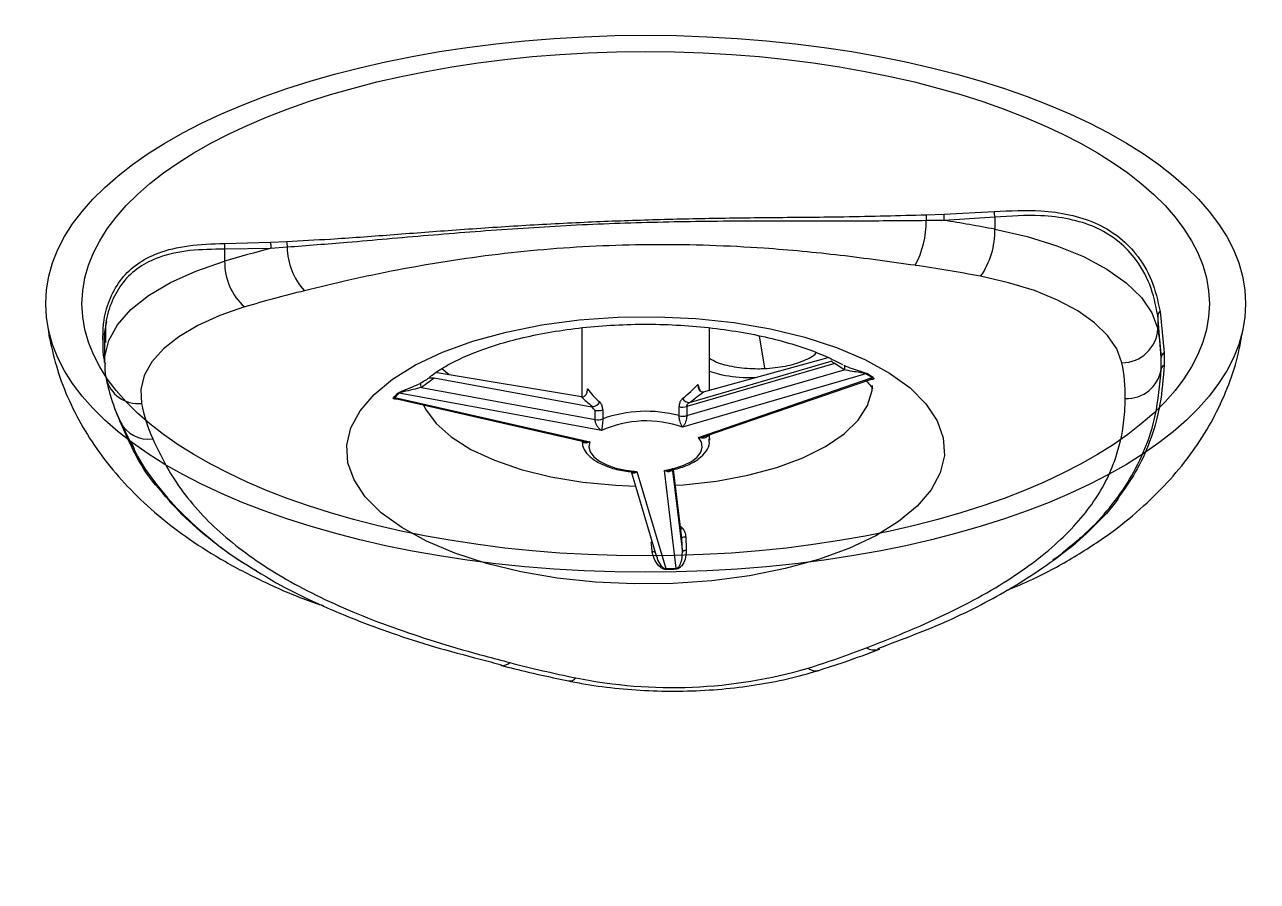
# Model space of a CAD drawing. Extents: x -50 to 28, y -10 to 124.
# Drawn here: x 6.626 to 10.042, y 64.312 to 66.687 of the extents above; entities that cross this region are included whole.
import ezdxf

# ---------------------------------------------------------------- set-up
doc = ezdxf.new("R2010")
doc.units = 0
doc.header["$MEASUREMENT"] = 0
doc.layers.add('GEOMETRY', color=2, linetype='Continuous', lineweight=25)

# ---------------------------------------------------------------- blocks, each defined once
blk = doc.blocks.new('2026 EXCURSION-ENTICE')
at = {"layer": 'GEOMETRY'}
for p, q in [((20.6064, -12.7676), (20.6555, -12.7658)), ((20.6555, -12.7658), (20.7953, -12.7585)), ((20.7966, -12.7742), (20.656, -12.7832)), ((20.7966, -12.7742), (20.7966, -12.8076)), ((20.656, -12.7832), (20.6068, -12.784)), ((18.6618, -12.8473), (18.789, -12.8435)), ((18.789, -12.8435), (18.8342, -12.8414)), ((18.79, -12.8609), (18.6619, -12.8631)), ((18.6619, -12.8631), (18.6619, -12.8965)), ((18.8354, -12.8577), (18.79, -12.8609)), ((21.2484, -13.0462), (21.2484, -13.0841)), ((21.2582, -13.1632), (21.2484, -13.0462)), ((21.2548, -13.0354), (21.2658, -13.1508)), ((19.6517, -13.0813), (19.6517, -13.2722)), ((20.006, -13.2535), (20.006, -13.0813)), ((20.1435, -13.1033), (20.1581, -13.1932)), ((18.3288, -13.1218), (18.3288, -13.1755)), ((21.2658, -13.1508), (21.2658, -13.1843)), ((18.3304, -13.1799), (18.3262, -13.1573)), ((20.3535, -13.1799), (19.9429, -13.2995)), ((19.9504, -13.2878), (20.3434, -13.1733)), ((19.9889, -13.2582), (20.3349, -13.1634)), ((20.3793, -13.1974), (20.3535, -13.1799)), ((21.2579, -13.1956), (21.2582, -13.1632)), ((19.2426, -13.2202), (19.2076, -13.2462)), ((19.68, -13.301), (19.2426, -13.2202)), ((19.6507, -13.2723), (19.2507, -13.2055)), ((19.2839, -13.211), (19.2638, -13.1944)), ((20.4395, -13.2085), (19.9309, -13.3566)), ((19.9429, -13.3245), (20.3793, -13.1974)), ((19.9755, -13.3848), (20.4565, -13.2192)), ((20.1581, -13.1932), (20.1582, -13.194)), ((19.2076, -13.2462), (19.6888, -13.3351)), ((19.994, -13.3816), (20.452, -13.224)), ((20.4523, -13.2239), (20.4524, -13.2239)), ((19.1334, -13.2742), (19.6743, -13.3973)), ((19.139, -13.2781), (19.6575, -13.3961)), ((19.7065, -13.3659), (19.1456, -13.2623)), ((19.6888, -13.3351), (19.6888, -13.31)), ((19.7099, -13.3084), (19.7099, -13.3334)), ((19.9216, -13.3246), (19.9216, -13.2996)), ((19.9429, -13.2995), (19.9429, -13.3245)), ((18.3726, -13.3423), (18.3715, -13.34)), ((20.006, -13.3922), (20.006, -13.3775)), ((19.7889, -13.4791), (19.8591, -13.7156)), ((19.8046, -13.4796), (19.8845, -13.7487)), ((19.9137, -13.7475), (19.8814, -13.4764)), ((19.9028, -13.4702), (19.9306, -13.7029)), ((19.9289, -13.6641), (19.9062, -13.4739)), ((19.9287, -13.661), (19.9064, -13.4739)), ((19.9251, -13.631), (19.9306, -13.6366)), ((19.9289, -13.6641), (19.9284, -13.6611)), ((19.9306, -13.7029), (19.9289, -13.6641)), ((19.8444, -13.6773), (19.8466, -13.6732)), ((19.429, -14.0169), (19.4277, -14.0166))]:
    blk.add_line(p, q, dxfattribs=at)
at = {"layer": 'GEOMETRY', "flags": 128}
for points in [[(20.7966, -12.8076), (20.886, -12.828), (20.9685, -12.8535), (21.0427, -12.8838), (21.1072, -12.9181), (21.1609, -12.9561), (21.2028, -12.9969), (21.2321, -13.0398), (21.2484, -13.0841)], [(18.3288, -13.177), (18.3295, -13.1606), (18.3407, -13.116), (18.365, -13.0724), (18.4021, -13.0307), (18.4514, -12.9916), (18.5118, -12.9558), (18.5825, -12.9239), (18.6619, -12.8965)], [(21.1489, -13.1778), (21.1348, -13.1394), (21.1093, -13.1022), (21.073, -13.0669), (21.0265, -13.034), (20.9706, -13.0042), (20.9063, -12.978), (20.8348, -12.9559), (20.7573, -12.9382)], [(18.7175, -13.0231), (18.6486, -13.0469), (18.5874, -13.0745), (18.535, -13.1056), (18.4924, -13.1395), (18.4602, -13.1756), (18.4391, -13.2133), (18.4294, -13.252), (18.4314, -13.2909)], [(20.6538, -13.3864), (20.6568, -13.4348), (20.6456, -13.4831), (20.6204, -13.5303), (20.5817, -13.5755), (20.5301, -13.6182), (20.4665, -13.6575), (20.3919, -13.6927), (20.3078, -13.7232), (20.2155, -13.7486), (20.1165, -13.7684), (20.0126, -13.7822), (19.9056, -13.7899), (19.7973, -13.7912), (19.6895, -13.7862), (19.5841, -13.7749), (19.4828, -13.7576), (19.3875, -13.7345), (19.2998, -13.706), (19.2211, -13.6727), (19.1528, -13.635), (19.0961, -13.5937), (19.0519, -13.5494), (19.021, -13.5029), (19.0039, -13.455), (19.0009, -13.4066), (19.0122, -13.3583), (19.0373, -13.3112), (19.0761, -13.2659), (19.1277, -13.2232), (19.1913, -13.184), (19.2658, -13.1487), (19.3499, -13.1182), (19.4423, -13.0928), (19.5412, -13.073), (19.6451, -13.0592), (19.7521, -13.0516), (19.8605, -13.0502), (19.9683, -13.0552), (20.0737, -13.0665), (20.1749, -13.0838), (20.2702, -13.1069), (20.3579, -13.1354), (20.4366, -13.1687), (20.5049, -13.2064), (20.5617, -13.2477), (20.6059, -13.292), (20.6368, -13.3385), (20.6538, -13.3864)], [(20.3793, -13.1974), (20.3802, -13.1956), (20.3808, -13.1937), (20.3812, -13.1918), (20.3812, -13.19), (20.3809, -13.1883), (20.3804, -13.1868), (20.3795, -13.1857), (20.3785, -13.1848)], [(19.9116, -13.5175), (19.9337, -13.516), (20.0249, -13.506), (20.1117, -13.4899), (20.1922, -13.4682), (20.2646, -13.4414), (20.3272, -13.4101), (20.3788, -13.375), (20.418, -13.3368), (20.4441, -13.2964), (20.4564, -13.2547), (20.4574, -13.2409)], [(19.213, -13.295), (19.2187, -13.3062), (19.248, -13.3462), (19.2902, -13.3837), (19.3446, -13.418), (19.4097, -13.4483), (19.4842, -13.4739), (19.5664, -13.4943), (19.6544, -13.5089), (19.7464, -13.5176), (19.8009, -13.5197)], [(19.8814, -13.4764), (19.9097, -13.4704), (19.9349, -13.462), (19.9558, -13.4515), (19.9717, -13.4394), (19.9819, -13.4262), (19.986, -13.4123), (19.9838, -13.3983), (19.9755, -13.3848)], [(20.0033, -13.3784), (20.0058, -13.3881), (20.006, -13.3922)], [(19.6743, -13.3973), (19.6717, -13.4113), (19.6754, -13.4252), (19.6851, -13.4385), (19.7006, -13.4507), (19.7212, -13.4613), (19.7461, -13.4699), (19.7742, -13.476), (19.8046, -13.4796)], [(19.9415, -13.6981), (19.9395, -13.6982), (19.9375, -13.6985), (19.9356, -13.6989), (19.9339, -13.6995), (19.9326, -13.7002), (19.9315, -13.701), (19.9308, -13.7019), (19.9306, -13.7029)], [(20.477, -13.9719), (20.4754, -13.9725), (20.4735, -13.9731)]]:
    blk.add_lwpolyline(points, dxfattribs=at)
at = {"layer": 'GEOMETRY'}
for centre, radius, start, end in [((20.661, -12.7747), 0.055, 172.6189, 189.7164), ((20.7048, -12.7731), 0.0498, 171.5746, 191.7523), ((20.8368, -12.7632), 0.0417, 173.5728, 195.3979), ((20.3465, -12.7851), 0.2603, 331.8723, 0.2474), ((19.9976, -16.9901), 4.258, 79.1852, 81.1045), ((20.5808, -12.8139), 0.2159, 324.8426, 1.6622), ((18.7544, -12.8542), 0.0362, 349.4228, 17.3099), ((18.7972, -12.8524), 0.0386, 352.1259, 16.6119), ((18.6306, -12.8555), 0.0322, 346.3062, 14.6702), ((19.6484, -16.1975), 3.4452, 104.4274, 106.6378), ((19.0164, -12.8558), 0.181, 180.5847, 222.5696), ((18.8261, -12.9), 0.1641, 178.7837, 228.6107), ((19.9866, -16.9752), 4.1098, 79.1927, 81.7548), ((19.6742, -16.2271), 3.3437, 103.6846, 106.6245), ((21.2629, -13.0474), 0.0146, 124.0426, 175.0908), ((21.1488, -13.078), 0.0998, 270.0669, 356.4821), ((20.8149, -13.1778), 0.4435, 1.8837, 12.1944), ((21.2733, -13.1639), 0.0151, 119.5962, 177.4215), ((18.3177, -13.1695), 0.0149, 41.6033, 55.2143), ((20.7378, -13.2668), 0.4206, 358.6667, 12.218), ((21.2729, -13.1978), 0.0152, 117.7927, 171.8027), ((18.4227, -13.1993), 0.092, 193.7336, 275.3909), ((20.4418, -13.2152), 0.00715, 87.1344, 108.8568), ((20.1586, -13.672), 0.542, 56.6613, 58.7804), ((20.16, -13.6736), 0.5444, 56.6613, 58.7804), ((20.4587, -13.2263), 0.00749, 86.1954, 107.4463), ((21.1632, -13.181), 0.0958, 267.0356, 351.2145), ((19.2156, -13.2389), 0.0108, 150.608, 222.5536), ((19.3717, -13.5098), 0.3373, 132.7729, 135.6887), ((19.1316, -13.2831), 0.00901, 78.6321, 98.0738), ((19.3737, -13.5088), 0.3358, 132.7729, 135.6887), ((19.1437, -13.2708), 0.00871, 77.4444, 97.2063), ((19.6821, -13.2771), 0.0218, 269.5784, 334.0999), ((19.9493, -13.267), 0.0208, 209.1222, 273.0254), ((18.8893, -13.1977), 0.4673, 191.5071, 204.1386), ((19.6964, -13.2707), 0.04, 259.1476, 289.7613), ((19.8298, -13.6679), 0.3554, 75.0418, 109.7248), ((19.932, -13.2594), 0.0415, 255.4009, 285.2722), ((19.932, -13.2845), 0.0415, 255.4009, 285.2722), ((18.4506, -13.3017), 0.088, 207.5228, 278.0184), ((19.6964, -13.2958), 0.04, 259.1476, 289.7613), ((19.8302, -13.6378), 0.2987, 70.3065, 114.4602), ((20.2415, -13.9816), 0.4645, 132.0197, 132.7421), ((19.9378, -13.6753), 0.0143, 80.7406, 128.4327), ((19.8493, -13.7158), 0.0139, 63.2777, 98.5307), ((19.8293, -12.0713), 1.6783, 271.8846, 272.8821), ((19.8534, -13.7535), 0.0315, 5.1612, 8.8057), ((19.8293, -12.066), 1.6856, 271.8846, 272.8821), ((19.8932, -13.7524), 0.0211, 7.8673, 13.3413), ((19.4724, -11.4549), 2.6933, 287.4265, 291.0768), ((20.4636, -13.9292), 0.045, 239.8359, 282.7269), ((19.4327, -13.9871), 0.0299, 262.9537, 312.4936), ((20.3343, -10.6157), 3.5061, 255.4408, 258.5024), ((19.9027, -12.7293), 1.3489, 258.5702, 286.1965), ((20.3002, -13.9961), 0.0356, 233.3177, 284.2368), ((19.6177, -14.0377), 0.0224, 264.2174, 322.187)]:
    blk.add_arc(centre, radius, start, end, dxfattribs=at)
for major_axis in [(-1.6629, 0), (-1.5624, 0)]:
    blk.add_ellipse((19.8289, -13.0143), major_axis=major_axis, ratio=0.447475, dxfattribs=at)
for centre, major_axis, ratio, start_param, end_param in [((19.8289, -13.2767), (0.0943, 0.2427), 0.617884, 1.70153, 1.741499), ((19.8289, -13.2767), (0.1741, -0.0816), 0.401144, 3.758213, 4.097176), ((19.8289, -13.2767), (0.1744, 0.1067), 0.290319, 5.152177, 5.491139), ((19.8289, -13.2767), (-0.1184, 0.2348), 0.561213, 4.526991, 4.596487), ((19.8235, -13.2952), (0.1955, -0.0764), 0.334577, 3.774179, 4.041408), ((19.8366, -13.2947), (0.1956, 0.1029), 0.240398, 5.2021, 5.469329)]:
    blk.add_ellipse(centre, major_axis=major_axis, ratio=ratio, start_param=start_param, end_param=end_param, dxfattribs=at)
for points, knots in [([(36.6428, -38.9849), (36.6428, -38.9538), (36.6428, -38.9209), (36.6428, -38.8518), (36.6428, -38.8157), (36.6428, -38.7044), (36.6428, -38.6259), (36.6429, -38.4716), (36.6429, -38.3959), (36.6429, -38.2918), (36.6429, -38.2586), (36.6429, -38.196), (36.6429, -38.1665), (36.643, -38.1112), (36.643, -38.0854), (36.643, -38.0366), (36.643, -38.0136), (36.643, -37.9686), (36.643, -37.9463), (36.643, -37.9016), (36.643, -37.8792), (36.643, -37.7674), (36.6431, -37.6779), (36.6431, -37.2302), (36.643, -36.8711), (36.6425, -36.1483), (36.642, -35.7846), (36.6407, -35.0531), (36.6397, -34.6853), (36.6362, -33.5784), (36.6327, -32.8363), (36.6258, -31.7329), (36.6232, -31.3667), (36.6174, -30.6389), (36.6143, -30.2773), (36.6073, -29.5579), (36.6036, -29.2001), (36.5954, -28.4845), (36.5909, -28.1267), (36.5766, -27.0538), (36.5657, -26.3392), (36.5282, -24.1982), (36.497, -22.7741), (36.4381, -20.634), (36.4164, -19.92), (36.3801, -18.8478), (36.3674, -18.4902), (36.3408, -17.775), (36.3267, -17.4174), (36.2972, -16.7019), (36.2818, -16.3439), (36.2492, -15.6276), (36.2321, -15.2693), (36.1961, -14.5528), (36.1772, -14.1946), (36.1373, -13.4788), (36.1163, -13.1213), (36.0491, -12.0493), (35.9987, -11.335), (35.8805, -9.9073), (35.8128, -9.1939), (35.7232, -8.3929), (35.713, -8.3039), (35.6975, -8.1705), (35.6923, -8.1261), (35.6818, -8.0371), (35.6765, -7.9925), (35.665, -7.9028), (35.6586, -7.8577), (35.6448, -7.7684), (35.6373, -7.7241), (35.6214, -7.6359), (35.6129, -7.5919), (35.5946, -7.5036), (35.5849, -7.4593), (35.4923, -7.0621), (35.374, -6.7174), (35.0708, -6.0592), (34.8858, -5.7456), (34.4563, -5.1619), (34.2117, -4.8918), (33.673, -4.4064), (33.379, -4.1911), (32.7534, -3.8241), (32.4219, -3.6725), (31.9069, -3.4974), (31.7324, -3.4478), (31.4674, -3.3867), (31.3785, -3.3686), (31.2447, -3.3449), (31.1999, -3.3375), (31.1102, -3.3239), (31.0652, -3.3177), (30.9981, -3.3092), (30.9757, -3.3065), (30.9311, -3.3012), (30.9089, -3.2986), (30.8644, -3.2933), (30.842, -3.2907), (30.7963, -3.2853), (30.7731, -3.2826), (30.702, -3.2744), (30.6528, -3.2687), (30.5544, -3.2576), (30.5054, -3.2521), (30.4346, -3.2442), (30.4114, -3.2416), (30.3659, -3.2366), (30.3436, -3.2342), (30.2768, -3.2269), (30.2323, -3.2221), (30.0987, -3.2078), (30.0097, -3.1985), (29.208, -3.1159), (28.4943, -3.0535), (27.0663, -2.9444), (26.3519, -2.8976), (25.4585, -2.8452), (25.2798, -2.835), (24.9224, -2.8152), (24.7437, -2.8055), (24.2082, -2.7773), (23.8523, -2.7596), (23.1438, -2.7258), (22.7911, -2.7098), (22.0879, -2.6794), (21.7373, -2.665), (21.0356, -2.6375), (20.6844, -2.6244), (19.9793, -2.5993), (19.6253, -2.5873), (18.9141, -2.5644), (18.5568, -2.5535), (17.8413, -2.5327), (17.4836, -2.5228), (16.41, -2.4947), (15.6939, -2.4779), (14.2607, -2.4478), (13.5436, -2.4345), (12.1094, -2.4109), (11.3923, -2.4007), (9.9589, -2.3829), (9.2426, -2.3754), (8.1688, -2.366), (7.8109, -2.3632), (7.2742, -2.3594), (7.0952, -2.3582), (6.734, -2.3559), (6.5517, -2.3549), (6.1823, -2.3529), (5.9953, -2.3519), (5.6165, -2.3502), (5.4248, -2.3494), (4.8447, -2.3471), (4.4512, -2.3459), (3.8632, -2.3443), (3.6676, -2.3438), (3.2794, -2.343), (3.0868, -2.3426), (2.7059, -2.3419), (2.5177, -2.3416), (2.1461, -2.3411), (1.9627, -2.3408), (1.5999, -2.3404), (1.4204, -2.3403), (1.0624, -2.34), (0.8835, -2.3399), (0.3468, -2.3397), (-0.0111, -2.3396), (-1.0845, -2.3399), (-1.8002, -2.3405), (-3.2315, -2.3427), (-3.9472, -2.3443), (-5.3786, -2.3489), (-6.0943, -2.352), (-7.5257, -2.3608), (-8.2412, -2.3663), (-9.6738, -2.3799), (-10.391, -2.3879), (-11.827, -2.4068), (-12.5458, -2.4177), (-13.983, -2.4426), (-14.7013, -2.4566), (-16.1362, -2.4882), (-16.8526, -2.5057), (-17.7473, -2.5302), (-17.9261, -2.5352), (-18.2839, -2.5455), (-18.4628, -2.5508), (-18.999, -2.5671), (-19.3554, -2.5785), (-20.0636, -2.6022), (-20.4155, -2.6146), (-21.1159, -2.6406), (-21.4645, -2.6541), (-22.1614, -2.6825), (-22.5098, -2.6974), (-23.2094, -2.7289), (-23.5607, -2.7454), (-24.2677, -2.7804), (-24.6234, -2.7989), (-25.1589, -2.8282), (-25.3376, -2.8382), (-25.695, -2.8589), (-25.8737, -2.8696), (-26.4099, -2.9025), (-26.7676, -2.9259), (-27.4834, -2.9761), (-27.8414, -3.0029), (-28.5569, -3.0608), (-28.9143, -3.0919), (-29.4497, -3.1421), (-29.6281, -3.1595), (-29.8954, -3.1866), (-29.9845, -3.1958), (-30.1181, -3.2099), (-30.1626, -3.2146), (-30.2294, -3.2218), (-30.2518, -3.2242), (-30.2974, -3.2291), (-30.3205, -3.2317), (-30.3913, -3.2394), (-30.4403, -3.2448), (-30.5396, -3.2559), (-30.5898, -3.2616), (-30.6878, -3.2727), (-30.7354, -3.2782), (-30.8272, -3.2889), (-30.8713, -3.2941), (-30.938, -3.302), (-30.9602, -3.3046), (-31.0049, -3.3101), (-31.0274, -3.3129), (-31.0947, -3.3217), (-31.1396, -3.3282), (-31.274, -3.3493), (-31.3632, -3.3657), (-31.8068, -3.4586), (-32.154, -3.5691), (-32.8192, -3.8576), (-33.1371, -4.0356), (-33.7306, -4.4522), (-34.0061, -4.6908), (-34.5034, -5.2184), (-34.7251, -5.5074), (-35.1057, -6.1243), (-35.2647, -6.4521), (-35.4513, -6.9629), (-35.5048, -7.1361), (-35.5721, -7.4008), (-35.5923, -7.4898), (-35.6191, -7.6236), (-35.6274, -7.6682), (-35.6391, -7.7352), (-35.6429, -7.7576), (-35.6501, -7.8023), (-35.6536, -7.8248), (-35.6601, -7.8689), (-35.6632, -7.8904), (-35.669, -7.9335), (-35.6718, -7.9552), (-35.6773, -7.9995), (-35.68, -8.022), (-35.6853, -8.0666), (-35.6879, -8.0888), (-35.701, -8.1998), (-35.7113, -8.2888), (-35.7416, -8.5557), (-35.7611, -8.7338), (-35.8548, -9.6244), (-35.9185, -10.3381), (-36.0299, -11.7663), (-36.0776, -12.4807), (-36.163, -13.9102), (-36.2007, -14.6252), (-36.2697, -16.0552), (-36.3009, -16.7704), (-36.3576, -18.2009), (-36.3831, -18.9162), (-36.4295, -20.3451), (-36.4503, -21.0586), (-36.488, -22.4845), (-36.5049, -23.1969), (-36.5351, -24.6223), (-36.5485, -25.3353), (-36.5723, -26.7631), (-36.5827, -27.478), (-36.5939, -28.3724), (-36.5961, -28.5513), (-36.6003, -28.9091), (-36.6023, -29.088), (-36.608, -29.6253), (-36.6116, -29.9845), (-36.618, -30.7077), (-36.621, -31.0717), (-36.6263, -31.8041), (-36.6286, -32.1726), (-36.6349, -33.2816), (-36.6379, -34.0258), (-36.6409, -35.1326), (-36.6416, -35.4999), (-36.6426, -36.2298), (-36.6429, -36.5923), (-36.6431, -37.3131), (-36.6431, -37.6713), (-36.643, -38.0739), (-36.643, -38.1187), (-36.643, -38.2079), (-36.6429, -38.2521), (-36.6429, -38.3384), (-36.6429, -38.3806), (-36.6429, -38.4626), (-36.6429, -38.5024), (-36.6428, -38.6188), (-36.6428, -38.6921), (-36.6428, -38.8373), (-36.6428, -38.9094), (-36.6428, -38.9849)], [0, 0, 0, 0, 0.000488, 0.000488, 0.000977, 0.000977, 0.001953, 0.001953, 0.00293, 0.00293, 0.003418, 0.003418, 0.003906, 0.003906, 0.004395, 0.004395, 0.004883, 0.004883, 0.005371, 0.005371, 0.005859, 0.005859, 0.007813, 0.007813, 0.015625, 0.015625, 0.023438, 0.023438, 0.03125, 0.03125, 0.046875, 0.046875, 0.054688, 0.054688, 0.0625, 0.0625, 0.070313, 0.070313, 0.078125, 0.078125, 0.09375, 0.09375, 0.125, 0.125, 0.140625, 0.140625, 0.148438, 0.148438, 0.15625, 0.15625, 0.164063, 0.164063, 0.171875, 0.171875, 0.179688, 0.179688, 0.1875, 0.1875, 0.203125, 0.203125, 0.21875, 0.21875, 0.220703, 0.220703, 0.22168, 0.22168, 0.222656, 0.222656, 0.223633, 0.223633, 0.224609, 0.224609, 0.225586, 0.225586, 0.226563, 0.226563, 0.234375, 0.234375, 0.242188, 0.242188, 0.25, 0.25, 0.257813, 0.257813, 0.265625, 0.265625, 0.269531, 0.269531, 0.271484, 0.271484, 0.272461, 0.272461, 0.273438, 0.273438, 0.273926, 0.273926, 0.274414, 0.274414, 0.274902, 0.274902, 0.275391, 0.275391, 0.276367, 0.276367, 0.277344, 0.277344, 0.277832, 0.277832, 0.27832, 0.27832, 0.279297, 0.279297, 0.28125, 0.28125, 0.296875, 0.296875, 0.3125, 0.3125, 0.316406, 0.316406, 0.320313, 0.320313, 0.328125, 0.328125, 0.335938, 0.335938, 0.34375, 0.34375, 0.351563, 0.351563, 0.359375, 0.359375, 0.367188, 0.367188, 0.375, 0.375, 0.390625, 0.390625, 0.40625, 0.40625, 0.421875, 0.421875, 0.4375, 0.4375, 0.445313, 0.445313, 0.449219, 0.449219, 0.453125, 0.453125, 0.457031, 0.457031, 0.460938, 0.460938, 0.46875, 0.46875, 0.472656, 0.472656, 0.476563, 0.476563, 0.480469, 0.480469, 0.484375, 0.484375, 0.488281, 0.488281, 0.492188, 0.492188, 0.5, 0.5, 0.515625, 0.515625, 0.53125, 0.53125, 0.546875, 0.546875, 0.5625, 0.5625, 0.578125, 0.578125, 0.59375, 0.59375, 0.609375, 0.609375, 0.625, 0.625, 0.628906, 0.628906, 0.632813, 0.632813, 0.640625, 0.640625, 0.648438, 0.648438, 0.65625, 0.65625, 0.664063, 0.664063, 0.671875, 0.671875, 0.679688, 0.679688, 0.683594, 0.683594, 0.6875, 0.6875, 0.695313, 0.695313, 0.703125, 0.703125, 0.710938, 0.710938, 0.714844, 0.714844, 0.716797, 0.716797, 0.717773, 0.717773, 0.718262, 0.718262, 0.71875, 0.71875, 0.719727, 0.719727, 0.720703, 0.720703, 0.72168, 0.72168, 0.722656, 0.722656, 0.723145, 0.723145, 0.723633, 0.723633, 0.724609, 0.724609, 0.726563, 0.726563, 0.734375, 0.734375, 0.742188, 0.742188, 0.75, 0.75, 0.757813, 0.757813, 0.765625, 0.765625, 0.769531, 0.769531, 0.771484, 0.771484, 0.772461, 0.772461, 0.772949, 0.772949, 0.773438, 0.773438, 0.773926, 0.773926, 0.774414, 0.774414, 0.774902, 0.774902, 0.775391, 0.775391, 0.777344, 0.777344, 0.78125, 0.78125, 0.796875, 0.796875, 0.8125, 0.8125, 0.828125, 0.828125, 0.84375, 0.84375, 0.859375, 0.859375, 0.875, 0.875, 0.890625, 0.890625, 0.90625, 0.90625, 0.921875, 0.921875, 0.925781, 0.925781, 0.929688, 0.929688, 0.9375, 0.9375, 0.945313, 0.945313, 0.953125, 0.953125, 0.96875, 0.96875, 0.976563, 0.976563, 0.984375, 0.984375, 0.992188, 0.992188, 0.993164, 0.993164, 0.994141, 0.994141, 0.995117, 0.995117, 0.996094, 0.996094, 0.998047, 0.998047, 1, 1, 1, 1]), ([(10.0556, -2.4744), (11.2774, -2.4882), (12.5006, -2.5059), (14.3345, -2.5394), (14.9456, -2.5518), (16.1671, -2.579), (16.7774, -2.594), (17.6926, -2.6186), (17.9976, -2.6272), (18.6074, -2.6451), (18.9119, -2.6544), (19.5185, -2.6739), (19.8206, -2.684), (20.4226, -2.705), (20.7226, -2.7159), (21.6207, -2.7499), (22.2176, -2.7745), (23.1188, -2.8148), (23.4202, -2.8288), (24.0253, -2.8583), (24.329, -2.8737), (24.7856, -2.8979), (24.9379, -2.9061), (25.2425, -2.923), (25.3948, -2.9316), (25.8517, -2.9582), (26.1562, -2.9768), (27.0694, -3.0358), (27.678, -3.0794), (28.8941, -3.179), (29.5017, -3.2351), (30.1463, -3.3034), (30.2032, -3.3094), (30.2601, -3.3156), (30.298, -3.3197), (30.3169, -3.3218), (30.374, -3.328), (30.4129, -3.3323), (30.4934, -3.3413), (30.5349, -3.3459), (30.6186, -3.3554), (30.6607, -3.3602), (30.7427, -3.3697), (30.7827, -3.3743), (30.8601, -3.3834), (30.8977, -3.3878), (30.9734, -3.3968), (31.0112, -3.4014), (31.124, -3.4164), (31.1993, -3.4281), (31.3489, -3.4548), (31.4235, -3.4697), (31.646, -3.5192), (31.7929, -3.5586), (32.2278, -3.6958), (32.5099, -3.8123), (33.0498, -4.0922), (33.3076, -4.2556), (33.7911, -4.6242), (34.0169, -4.8295), (34.4296, -5.2757), (34.6165, -5.5167), (34.946, -6.0271), (35.0887, -6.2965), (35.3256, -6.8562), (35.4199, -7.1463), (35.4972, -7.4795), (35.5054, -7.5166), (35.5209, -7.5907), (35.5282, -7.6276), (35.542, -7.7015), (35.5485, -7.7385), (35.5608, -7.813), (35.5665, -7.8505), (35.5826, -7.9633), (35.5914, -8.0389), (35.6093, -8.1904), (35.6181, -8.2662), (35.6614, -8.6449), (35.6938, -8.9483), (35.7853, -9.859), (35.8384, -10.467), (35.9331, -11.6837), (35.9747, -12.2923), (36.0311, -13.206), (36.049, -13.5107), (36.0831, -14.1208), (36.0993, -14.426), (36.1461, -15.342), (36.1747, -15.953), (36.2142, -16.8684), (36.2268, -17.1734), (36.251, -17.7831), (36.2626, -18.088), (36.2959, -19.0025), (36.3162, -19.6119), (36.3536, -20.8295), (36.3707, -21.4377), (36.402, -22.6534), (36.4162, -23.261), (36.4421, -24.4765), (36.4538, -25.0844), (36.4749, -26.3015), (36.4844, -26.9106), (36.497, -27.8252), (36.501, -28.1302), (36.5066, -28.5878), (36.5083, -28.7403), (36.5118, -29.0454), (36.5135, -29.1979), (36.5183, -29.6561), (36.5213, -29.9623), (36.5269, -30.5778), (36.5295, -30.8871), (36.5342, -31.509), (36.5364, -31.8215), (36.5403, -32.4489), (36.542, -32.7637), (36.5466, -33.7092), (36.5489, -34.3407), (36.5512, -35.2803), (36.5518, -35.5922), (36.5526, -36.2127), (36.5528, -36.5213), (36.5531, -37.1356), (36.5531, -37.4413), (36.5531, -37.8228), (36.5531, -37.8991), (36.553, -37.9945), (36.553, -38.0137), (36.553, -38.0537), (36.553, -38.0745), (36.553, -38.1185), (36.553, -38.1418), (36.553, -38.1909), (36.553, -38.2169), (36.5529, -38.2986), (36.5529, -38.3585), (36.5529, -38.4848), (36.5529, -38.551), (36.5528, -38.6831), (36.5528, -38.7489), (36.5528, -38.8733), (36.5528, -38.9319), (36.5528, -38.9849)], [0, 0, 0, 0, 0.0625, 0.0625, 0.09375, 0.09375, 0.125, 0.125, 0.140625, 0.140625, 0.15625, 0.15625, 0.171875, 0.171875, 0.1875, 0.1875, 0.21875, 0.21875, 0.234375, 0.234375, 0.25, 0.25, 0.257813, 0.257813, 0.265625, 0.265625, 0.28125, 0.28125, 0.3125, 0.3125, 0.34375, 0.34375, 0.345703, 0.34668, 0.34668, 0.347656, 0.347656, 0.349609, 0.349609, 0.351563, 0.351563, 0.353516, 0.353516, 0.355469, 0.355469, 0.357422, 0.357422, 0.359375, 0.359375, 0.363281, 0.363281, 0.367188, 0.367188, 0.375, 0.375, 0.390625, 0.390625, 0.40625, 0.40625, 0.421875, 0.421875, 0.4375, 0.4375, 0.453125, 0.453125, 0.46875, 0.46875, 0.470703, 0.470703, 0.472656, 0.472656, 0.474609, 0.474609, 0.476563, 0.476563, 0.480469, 0.480469, 0.484375, 0.484375, 0.5, 0.5, 0.53125, 0.53125, 0.5625, 0.5625, 0.578125, 0.578125, 0.59375, 0.59375, 0.625, 0.625, 0.640625, 0.640625, 0.65625, 0.65625, 0.6875, 0.6875, 0.71875, 0.71875, 0.75, 0.75, 0.78125, 0.78125, 0.8125, 0.8125, 0.828125, 0.828125, 0.835938, 0.835938, 0.84375, 0.84375, 0.859375, 0.859375, 0.875, 0.875, 0.890625, 0.890625, 0.90625, 0.90625, 0.9375, 0.9375, 0.953125, 0.953125, 0.96875, 0.96875, 0.984375, 0.984375, 0.988281, 0.988281, 0.989258, 0.989258, 0.990234, 0.990234, 0.991211, 0.991211, 0.992188, 0.992188, 0.994141, 0.994141, 0.996094, 0.996094, 0.998047, 0.998047, 1, 1, 1, 1]), ([(36.4112, -38.9849), (36.4113, -38.6785), (36.4115, -38.0666), (36.4117, -36.8427), (36.4097, -34.7009), (36.3967, -31.6014), (36.3608, -27.9306), (36.3005, -24.2601), (36.2265, -21.2253), (36.1477, -18.7782), (36.0775, -16.9427), (36.0088, -15.4201), (35.9459, -14.1966), (35.8937, -13.2691), (35.8371, -12.3615), (35.7727, -11.4374), (35.7014, -10.5322), (35.6197, -9.6175), (35.5432, -8.8641), (35.4864, -8.3578), (35.4597, -8.1312), (35.4465, -8.0187), (35.4337, -7.9183), (35.4067, -7.7419), (35.3606, -7.5039), (35.2844, -7.2074), (35.175, -6.8675), (35.0214, -6.4889), (34.8112, -6.0802), (34.5653, -5.6919), (34.2857, -5.3271), (33.9746, -4.9889), (33.6345, -4.6798), (33.2681, -4.4024), (32.8784, -4.1588), (32.4684, -3.951), (32.0417, -3.7807), (31.6014, -3.6491), (31.2636, -3.5804), (31.036, -3.547), (30.9206, -3.533), (30.806, -3.5196), (30.6547, -3.5019), (30.4662, -3.4805), (30.0178, -3.4312), (29.3325, -3.3619), (28.427, -3.2813), (27.5046, -3.2091), (26.6, -3.1463), (25.675, -3.0889), (24.7224, -3.0355), (23.7072, -2.9837), (22.6641, -2.9355), (21.6083, -2.8911), (20.3956, -2.8448), (18.9921, -2.7975), (17.6558, -2.7586), (16.5404, -2.7298), (15.6621, -2.7091), (14.7674, -2.6898), (13.8563, -2.672), (12.9289, -2.6557), (11.9851, -2.6409), (11.025, -2.6274), (10.3795, -2.6198), (10.054, -2.616)], [0, 0, 0, 0, 0.015644, 0.031241, 0.062484, 0.12499, 0.18948, 0.249903, 0.312402, 0.344459, 0.374904, 0.406177, 0.422271, 0.437447, 0.453604, 0.4687, 0.484738, 0.499957, 0.515584, 0.523397, 0.525969, 0.527234, 0.529182, 0.531134, 0.536345, 0.541547, 0.546756, 0.554567, 0.562377, 0.570188, 0.577998, 0.585809, 0.593619, 0.601429, 0.60924, 0.617052, 0.624863, 0.632667, 0.640482, 0.642436, 0.64441, 0.646417, 0.648326, 0.652187, 0.656099, 0.67136, 0.68735, 0.702509, 0.718598, 0.733641, 0.749825, 0.767306, 0.785537, 0.803139, 0.821254, 0.847494, 0.874831, 0.889505, 0.904457, 0.919687, 0.935194, 0.950979, 0.967041, 0.983382, 1, 1, 1, 1]), ([(18.8342, -12.8414), (18.8742, -12.8394), (18.9671, -12.8347), (19.1204, -12.8232), (19.2939, -12.8099), (19.4738, -12.7977), (19.6558, -12.7878), (19.8368, -12.7811), (20.0172, -12.7769), (20.1984, -12.7748), (20.3974, -12.7735), (20.531, -12.7697), (20.6064, -12.7676)], [0, 0, 0, 0, 0.074578, 0.173246, 0.271929, 0.37367, 0.475414, 0.572737, 0.670057, 0.77015, 0.870233, 1, 1, 1, 1]), ([(20.7953, -12.7585), (20.8393, -12.7565), (20.9127, -12.7531), (21.0051, -12.7658), (21.0769, -12.7883), (21.1391, -12.8248), (21.1928, -12.8778), (21.2356, -12.9487), (21.2483, -13.0062), (21.2548, -13.0354)], [0, 0, 0, 0, 0.18374, 0.307284, 0.433662, 0.557175, 0.6842, 0.839564, 1, 1, 1, 1]), ([(21.2484, -13.0462), (21.2424, -13.0174), (21.2305, -12.9597), (21.1893, -12.8887), (21.1362, -12.8358), (21.0753, -12.7997), (21.004, -12.7782), (20.9129, -12.7667), (20.84, -12.7714), (20.7966, -12.7742)], [0, 0, 0, 0, 0.158147, 0.316096, 0.441129, 0.566123, 0.690948, 0.815874, 1, 1, 1, 1]), ([(20.6068, -12.784), (20.5432, -12.7845), (20.4033, -12.7857), (20.1788, -12.7846), (19.9382, -12.7864), (19.697, -12.7927), (19.4583, -12.8067), (19.2252, -12.8249), (19.0164, -12.8438), (18.8904, -12.8535), (18.8354, -12.8577)], [0, 0, 0, 0, 0.109289, 0.240653, 0.372441, 0.503824, 0.63517, 0.766922, 0.898249, 1, 1, 1, 1]), ([(18.3262, -13.1573), (18.3247, -13.1239), (18.3223, -13.0678), (18.3436, -12.9966), (18.3746, -12.9433), (18.4194, -12.9013), (18.4806, -12.87), (18.5602, -12.8506), (18.6276, -12.8484), (18.6618, -12.8473)], [0, 0, 0, 0, 0.181988, 0.306024, 0.433022, 0.556961, 0.68442, 0.839758, 1, 1, 1, 1]), ([(18.6619, -12.8631), (18.6291, -12.8635), (18.5624, -12.8642), (18.484, -12.8815), (18.4226, -12.9119), (18.3785, -12.9528), (18.3481, -13.0062), (18.3301, -13.063), (18.3316, -13.104), (18.3322, -13.1219)], [0, 0, 0, 0, 0.170039, 0.345224, 0.480335, 0.619387, 0.754592, 0.89342, 1, 1, 1, 1]), ([(20.576, -12.9078), (20.5071, -12.8982), (20.3694, -12.879), (20.1296, -12.8561), (19.859, -12.847), (19.5621, -12.8593), (19.2761, -12.894), (19.0518, -12.9376), (18.924, -12.9684), (18.8831, -12.9783)], [0, 0, 0, 0, 0.123109, 0.246087, 0.417508, 0.584005, 0.75227, 0.920794, 1, 1, 1, 1]), ([(18.1731, -13.0841), (18.1737, -13.0901), (18.175, -13.1034), (18.1778, -13.1164), (18.1793, -13.1236)], [0, 0, 0, 0, 0.4455, 1, 1, 1, 1]), ([(18.33, -13.1215), (18.3296, -13.1154), (18.3282, -13.0949), (18.3325, -13.0762), (18.3355, -13.0631)], [0, 0, 0, 0, 0.294339, 1, 1, 1, 1]), ([(19.2305, -13.2177), (19.2326, -13.2158), (19.242, -13.2076), (19.2698, -13.1896), (19.3139, -13.1663), (19.3694, -13.1432), (19.4345, -13.1218), (19.5083, -13.1032), (19.5893, -13.0882), (19.6756, -13.0775), (19.7655, -13.0715), (19.8569, -13.0705), (19.948, -13.0746), (20.0366, -13.0836), (20.1208, -13.0972), (20.1988, -13.115), (20.2686, -13.1361), (20.3286, -13.1591), (20.3596, -13.1752), (20.3746, -13.1829)], [0, 0, 0, 0, 0.016916, 0.072879, 0.130036, 0.188766, 0.249019, 0.310577, 0.373169, 0.436527, 0.500404, 0.564575, 0.628833, 0.692924, 0.756631, 0.819731, 0.88198, 0.943119, 1, 1, 1, 1]), ([(20.8285, -13.8097), (20.8532, -13.7993), (20.9192, -13.7714), (21.0184, -13.7169), (21.121, -13.6494), (21.2091, -13.5773), (21.2828, -13.5037), (21.3452, -13.4262), (21.397, -13.3452), (21.4377, -13.2608), (21.4687, -13.174), (21.4795, -13.1139), (21.4849, -13.0842)], [0, 0, 0, 0, 0.074726, 0.200177, 0.326881, 0.435771, 0.539194, 0.637605, 0.731964, 0.823288, 0.912492, 1, 1, 1, 1]), ([(18.1793, -13.1236), (18.1862, -13.1516), (18.2004, -13.2103), (18.2352, -13.2952), (18.2804, -13.3784), (18.3359, -13.4572), (18.4015, -13.5319), (18.4777, -13.6027), (18.5652, -13.6692), (18.664, -13.7314), (18.774, -13.7876), (18.8649, -13.8277), (18.921, -13.8465), (18.9347, -13.8511)], [0, 0, 0, 0, 0.078585, 0.164228, 0.250973, 0.339974, 0.432327, 0.529106, 0.631103, 0.738362, 0.849765, 0.963257, 1, 1, 1, 1]), ([(20.1582, -13.194), (20.1781, -13.1924), (20.2178, -13.189), (20.2668, -13.1733), (20.2955, -13.159), (20.3015, -13.1502), (20.3017, -13.1498)], [0, 0, 0, 0, 0.327879, 0.65541, 0.985971, 1, 1, 1, 1]), ([(18.3304, -13.1777), (18.3301, -13.1868), (18.3295, -13.2014), (18.3323, -13.2157), (18.3333, -13.2212)], [0, 0, 0, 0, 0.621578, 1, 1, 1, 1]), ([(20.006, -13.1656), (20.0136, -13.1699), (20.0332, -13.1811), (20.0808, -13.191), (20.1261, -13.1949), (20.1519, -13.1942), (20.1582, -13.194)], [0, 0, 0, 0, 0.213044, 0.552516, 0.891694, 1, 1, 1, 1]), ([(20.3535, -13.1799), (20.3508, -13.1785), (20.346, -13.1759), (20.3442, -13.1741), (20.3434, -13.1733)], [0, 0, 0, 0, 0.553551, 1, 1, 1, 1]), ([(20.3785, -13.1848), (20.3856, -13.188), (20.3992, -13.1941), (20.4195, -13.2001), (20.4327, -13.2042), (20.439, -13.2064), (20.4412, -13.2076), (20.4422, -13.2081)], [0, 0, 0, 0, 0.384719, 0.727037, 0.871199, 0.944712, 1, 1, 1, 1]), ([(21.2658, -13.1843), (21.2632, -13.2208), (21.258, -13.2915), (21.2317, -13.3861), (21.1961, -13.4697), (21.1618, -13.5194), (21.1459, -13.5425)], [0, 0, 0, 0, 0.269869, 0.524374, 0.778904, 1, 1, 1, 1]), ([(18.3333, -13.2212), (18.3368, -13.2365), (18.3458, -13.2768), (18.3617, -13.3158), (18.3715, -13.34)], [0, 0, 0, 0, 0.382139, 1, 1, 1, 1]), ([(19.2062, -13.2336), (19.2111, -13.2308), (19.2176, -13.2271), (19.2237, -13.2226), (19.2252, -13.2214)], [0, 0, 0, 0, 0.741533, 1, 1, 1, 1]), ([(19.2252, -13.2214), (19.2265, -13.2209), (19.2292, -13.2197), (19.2353, -13.2192), (19.2407, -13.22), (19.2426, -13.2202)], [0, 0, 0, 0, 0.353818, 0.7664556, 1, 1, 1, 1]), ([(20.1312, -13.2192), (20.1238, -13.2194), (20.0895, -13.2204), (20.0437, -13.2144), (20.0145, -13.2046), (20.006, -13.2018)], [0, 0, 0, 0, 0.165137, 0.758084, 1, 1, 1, 1]), ([(20.4395, -13.2085), (20.4391, -13.2083), (20.4384, -13.2079), (20.4363, -13.2072), (20.4314, -13.2062), (20.4191, -13.2044), (20.4003, -13.2019), (20.3866, -13.199), (20.3793, -13.1974)], [0, 0, 0, 0, 0.026157, 0.041918, 0.104999, 0.244271, 0.598362, 1, 1, 1, 1]), ([(20.4592, -13.2188), (20.4597, -13.2192), (20.4613, -13.2204), (20.4616, -13.222), (20.4598, -13.2247), (20.4547, -13.2245), (20.4507, -13.2244)], [0, 0, 0, 0, 0.07793, 0.23268, 0.383763, 1, 1, 1, 1]), ([(20.4522, -13.2234), (20.4532, -13.2232), (20.4552, -13.2229), (20.4566, -13.2218), (20.4573, -13.2208), (20.4573, -13.22), (20.4569, -13.2195), (20.4565, -13.2192), (20.4565, -13.2192)], [0, 0, 0, 0, 0.2814877, 0.5901028, 0.7588324, 0.8745066, 0.975614, 1, 1, 1, 1]), ([(20.9837, -13.7044), (21.0055, -13.6871), (21.0551, -13.6477), (21.1171, -13.5796), (21.1731, -13.5011), (21.215, -13.4163), (21.2472, -13.3166), (21.254, -13.2393), (21.2579, -13.1956)], [0, 0, 0, 0, 0.1272852, 0.2891527, 0.4510196, 0.6175159, 0.7840088, 1, 1, 1, 1]), ([(19.1426, -13.2622), (19.1432, -13.2617), (19.1448, -13.2604), (19.1494, -13.2582), (19.1623, -13.2528), (19.1818, -13.2455), (19.1984, -13.2378), (19.2054, -13.2341), (19.2062, -13.2336)], [0, 0, 0, 0, 0.043653, 0.130336, 0.214966, 0.62446, 0.95607, 1, 1, 1, 1]), ([(19.2076, -13.2462), (19.2, -13.2483), (19.184, -13.2528), (19.1642, -13.2567), (19.1523, -13.2596), (19.149, -13.2607), (19.147, -13.2614), (19.146, -13.262), (19.1457, -13.2623), (19.1456, -13.2623)], [0, 0, 0, 0, 0.391366, 0.813055, 0.893352, 0.937252, 0.967349, 0.993655, 1, 1, 1, 1]), ([(19.6507, -13.2723), (19.6523, -13.2723), (19.6555, -13.2725), (19.6601, -13.2704), (19.6645, -13.2658), (19.6673, -13.2588), (19.6679, -13.2532), (19.6679, -13.2506), (19.6679, -13.2505)], [0, 0, 0, 0, 0.1418321, 0.2830488, 0.482509, 0.7687296, 0.9953513, 1, 1, 1, 1]), ([(19.9734, -13.2378), (19.9734, -13.2379), (19.9734, -13.2404), (19.974, -13.246), (19.9764, -13.2528), (19.9804, -13.2571), (19.9846, -13.2588), (19.9874, -13.2584), (19.9889, -13.2582)], [0, 0, 0, 0, 0.0046487, 0.2312704, 0.517491, 0.7169512, 0.8581679, 1, 1, 1, 1]), ([(20.4398, -13.2282), (20.445, -13.2334), (20.4555, -13.2441), (20.4588, -13.2512), (20.4584, -13.25), (20.4583, -13.2496)], [0, 0, 0, 0, 0.415207, 0.844732, 1, 1, 1, 1]), ([(19.1425, -13.2789), (19.1393, -13.2792), (19.1339, -13.2797), (19.1299, -13.2778), (19.129, -13.276), (19.1299, -13.2747), (19.1303, -13.2742)], [0, 0, 0, 0, 0.4441993, 0.7377383, 0.8874237, 1, 1, 1, 1]), ([(19.1334, -13.2742), (19.1332, -13.2745), (19.1329, -13.2749), (19.1331, -13.2757), (19.1347, -13.277), (19.1373, -13.2777), (19.139, -13.2781)], [0, 0, 0, 0, 0.112838, 0.180826, 0.452951, 1, 1, 1, 1]), ([(19.7099, -13.3084), (19.7099, -13.307), (19.7097, -13.3016), (19.7075, -13.2933), (19.7036, -13.2888), (19.7017, -13.2867)], [0, 0, 0, 0, 0.154454, 0.583769, 1, 1, 1, 1]), ([(19.9312, -13.2771), (19.93, -13.2782), (19.9267, -13.2813), (19.9226, -13.2887), (19.9219, -13.2959), (19.9216, -13.2996)], [0, 0, 0, 0, 0.203009, 0.597057, 1, 1, 1, 1]), ([(19.9429, -13.2995), (19.9431, -13.2978), (19.9433, -13.2959), (19.945, -13.2925), (19.9471, -13.29), (19.9495, -13.2883), (19.9504, -13.2878)], [0, 0, 0, 0, 0.332362, 0.38263, 0.78188, 1, 1, 1, 1]), ([(20.4409, -13.9681), (20.491, -13.9483), (20.5806, -13.9129), (20.6996, -13.8571), (20.8288, -13.7865), (20.961, -13.6924), (21.0734, -13.5712), (21.1378, -13.4436), (21.1561, -13.3444), (21.1579, -13.2887), (21.1583, -13.2766)], [0, 0, 0, 0, 0.113314, 0.203025, 0.292712, 0.459327, 0.623089, 0.788453, 0.954097, 1, 1, 1, 1]), ([(18.4816, -13.5293), (18.4809, -13.5285), (18.4552, -13.5006), (18.4094, -13.4293), (18.3766, -13.3504), (18.3579, -13.3054)], [0, 0, 0, 0, 0.012327, 0.436337, 1, 1, 1, 1]), ([(19.6819, -13.2989), (19.6819, -13.2989), (19.6813, -13.2996), (19.6806, -13.3003), (19.68, -13.301)], [0, 0, 0, 0, 0.020246, 1, 1, 1, 1]), ([(19.6888, -13.31), (19.6888, -13.31), (19.686, -13.3068), (19.683, -13.3039), (19.68, -13.301)], [0, 0, 0, 0, 0.013983, 1, 1, 1, 1]), ([(19.9309, -13.3566), (19.9309, -13.3565), (19.9296, -13.3545), (19.9277, -13.351), (19.9252, -13.3445), (19.9238, -13.34), (19.9227, -13.3349), (19.9221, -13.332), (19.9217, -13.3281), (19.9216, -13.3262), (19.9216, -13.3246)], [0, 0, 0, 0, 0.0060706, 0.338673, 0.4677852, 0.6733788, 0.7161663, 0.860311, 0.879197, 1, 1, 1, 1]), ([(19.9429, -13.3245), (19.9429, -13.3261), (19.9428, -13.328), (19.9422, -13.3321), (19.9416, -13.3351), (19.9402, -13.3402), (19.9386, -13.3446), (19.9354, -13.3511), (19.9328, -13.3545), (19.9309, -13.3565), (19.9309, -13.3566)], [0, 0, 0, 0, 0.118525, 0.137194, 0.290753, 0.324162, 0.532603, 0.663165, 0.994059, 1, 1, 1, 1]), ([(18.3742, -13.3413), (18.382, -13.3592), (18.3925, -13.3831), (18.4071, -13.4088), (18.4108, -13.4153)], [0, 0, 0, 0, 0.744527, 1, 1, 1, 1]), ([(19.7065, -13.3659), (19.7065, -13.3659), (19.7038, -13.3641), (19.7002, -13.3608), (19.6954, -13.3547), (19.693, -13.3505), (19.6908, -13.3455), (19.6899, -13.3426), (19.6891, -13.3385), (19.6889, -13.3367), (19.6888, -13.3351)], [0, 0, 0, 0, 0.005941, 0.336835, 0.467397, 0.675838, 0.709247, 0.862806, 0.881475, 1, 1, 1, 1]), ([(19.7099, -13.3334), (19.7099, -13.335), (19.7099, -13.3369), (19.7097, -13.3409), (19.7095, -13.3438), (19.709, -13.349), (19.7085, -13.3535), (19.7076, -13.3601), (19.707, -13.3638), (19.7066, -13.3659), (19.7065, -13.3659)], [0, 0, 0, 0, 0.120803, 0.139689, 0.283834, 0.326621, 0.532215, 0.661327, 0.993929, 1, 1, 1, 1]), ([(18.4629, -13.3888), (18.4766, -13.418), (18.5011, -13.4704), (18.551, -13.5443), (18.6243, -13.6293), (18.7421, -13.7272), (18.9221, -13.8308), (19.1385, -13.9188), (19.3222, -13.9749), (19.4296, -14.0031), (19.4529, -14.0092)], [0, 0, 0, 0, 0.1133141, 0.2030249, 0.2927119, 0.4593265, 0.6230893, 0.7884535, 0.9540975, 1, 1, 1, 1]), ([(19.6526, -13.3915), (19.653, -13.3986), (19.6539, -13.414), (19.6692, -13.4348), (19.6931, -13.4533), (19.7272, -13.4682), (19.7617, -13.4772), (19.7842, -13.4795), (19.7914, -13.4802)], [0, 0, 0, 0, 0.1443678, 0.3148773, 0.4987454, 0.7011677, 0.9055104, 1, 1, 1, 1]), ([(19.8968, -13.4758), (19.8998, -13.4753), (19.9173, -13.472), (19.9462, -13.4623), (19.9773, -13.4452), (19.997, -13.4243), (20.0069, -13.4048), (20.005, -13.3936), (20.0045, -13.3905)], [0, 0, 0, 0, 0.04728, 0.280978, 0.519388, 0.733419, 0.926304, 1, 1, 1, 1]), ([(20.0014, -13.3791), (20.0013, -13.3793), (20.0013, -13.3797), (20.0004, -13.3815), (19.9991, -13.3832), (19.9958, -13.3855), (19.992, -13.3867), (19.9849, -13.3871), (19.9794, -13.386), (19.9756, -13.3848), (19.9755, -13.3848)], [0, 0, 0, 0, 0.018361, 0.039447, 0.200387, 0.248161, 0.477709, 0.621866, 0.993222, 1, 1, 1, 1]), ([(19.9755, -13.3848), (19.9756, -13.3847), (19.9804, -13.3846), (19.9868, -13.384), (19.9926, -13.382), (19.994, -13.3816)], [0, 0, 0, 0, 0.013578, 0.769762, 1, 1, 1, 1]), ([(18.4057, -13.4055), (18.4085, -13.4121), (18.4253, -13.4504), (18.4695, -13.5121), (18.5379, -13.5935), (18.6225, -13.6676), (18.6858, -13.7163), (18.7238, -13.738), (18.7254, -13.7389)], [0, 0, 0, 0, 0.04766, 0.279726, 0.511797, 0.750533, 0.989272, 1, 1, 1, 1]), ([(19.6743, -13.3973), (19.6743, -13.3973), (19.6709, -13.3988), (19.6663, -13.4003), (19.6602, -13.4005), (19.657, -13.3996), (19.6543, -13.3976), (19.6535, -13.3961), (19.6528, -13.395)], [0, 0, 0, 0, 0.007154, 0.399097, 0.551245, 0.79352, 0.843941, 1, 1, 1, 1]), ([(19.6575, -13.396), (19.6583, -13.3962), (19.6636, -13.3975), (19.6694, -13.3975), (19.6742, -13.3973), (19.6743, -13.3973)], [0, 0, 0, 0, 0.158534, 0.985158, 1, 1, 1, 1]), ([(19.8046, -13.4796), (19.8045, -13.4796), (19.8024, -13.4815), (19.7993, -13.4835), (19.7949, -13.4845), (19.7925, -13.4839), (19.7904, -13.4823), (19.7894, -13.4809), (19.7889, -13.4793), (19.7889, -13.4791)], [0, 0, 0, 0, 0.006758, 0.383162, 0.53168, 0.76879, 0.806793, 0.981472, 1, 1, 1, 1]), ([(19.7913, -13.4806), (19.7914, -13.4806), (19.7956, -13.4812), (19.8002, -13.4805), (19.8045, -13.4796), (19.8046, -13.4796)], [0, 0, 0, 0, 0.028595, 0.982588, 1, 1, 1, 1]), ([(19.9028, -13.4702), (19.9027, -13.4717), (19.9025, -13.4734), (19.9014, -13.4762), (19.9002, -13.4777), (19.8974, -13.4796), (19.8943, -13.4803), (19.8885, -13.4798), (19.8843, -13.4781), (19.8814, -13.4764), (19.8814, -13.4764)], [0, 0, 0, 0, 0.118525, 0.137194, 0.290753, 0.324162, 0.532603, 0.663165, 0.994059, 1, 1, 1, 1]), ([(19.8814, -13.4764), (19.8815, -13.4764), (19.8861, -13.4769), (19.8914, -13.4771), (19.8963, -13.4761), (19.8968, -13.4759)], [0, 0, 0, 0, 0.015874, 0.885606, 1, 1, 1, 1]), ([(18.7512, -13.755), (18.7463, -13.7524), (18.7051, -13.7302), (18.6385, -13.6817), (18.5515, -13.6102), (18.5049, -13.5563), (18.4816, -13.5293)], [0, 0, 0, 0, 0.043199, 0.362257, 0.681311, 1, 1, 1, 1]), ([(21.1459, -13.5425), (21.1431, -13.5469), (21.1227, -13.5793), (21.0714, -13.6324), (21.011, -13.6892), (20.9689, -13.7174), (20.9573, -13.7252)], [0, 0, 0, 0, 0.063149, 0.465696, 0.852299, 1, 1, 1, 1]), ([(19.9306, -13.6366), (19.9328, -13.6394), (19.9354, -13.6428), (19.939, -13.6511), (19.9396, -13.6564), (19.9401, -13.6611)], [0, 0, 0, 0, 0.395088, 0.467641, 1, 1, 1, 1]), ([(19.9401, -13.6611), (19.9403, -13.6675), (19.9408, -13.6802), (19.9413, -13.6922), (19.9415, -13.6981)], [0, 0, 0, 0, 0.504479, 1, 1, 1, 1]), ([(20.4724, -13.9698), (20.5061, -13.9572), (20.5724, -13.9325), (20.6703, -13.8926), (20.76, -13.8486), (20.8518, -13.7981), (20.9405, -13.7397), (21.0037, -13.693), (21.0312, -13.6656), (21.035, -13.6618)], [0, 0, 0, 0, 0.151646, 0.298097, 0.447164, 0.600133, 0.786899, 0.970127, 1, 1, 1, 1]), ([(19.8472, -13.702), (19.8465, -13.696), (19.8455, -13.6879), (19.8446, -13.6794), (19.8444, -13.6773)], [0, 0, 0, 0, 0.741533, 1, 1, 1, 1]), ([(19.9415, -13.6981), (19.9409, -13.7064), (19.9397, -13.722), (19.9319, -13.7377), (19.9239, -13.7459), (19.9186, -13.7489), (19.9154, -13.7493), (19.9141, -13.7495)], [0, 0, 0, 0, 0.384719, 0.727037, 0.871199, 0.944712, 1, 1, 1, 1]), ([(19.8848, -13.7507), (19.8837, -13.7507), (19.8805, -13.7506), (19.8756, -13.7486), (19.8648, -13.7415), (19.8545, -13.7271), (19.8485, -13.7112), (19.8473, -13.703), (19.8472, -13.702)], [0, 0, 0, 0, 0.0436525, 0.1303363, 0.2149658, 0.6244601, 0.95607, 1, 1, 1, 1]), ([(19.8598, -13.7154), (19.8608, -13.7189), (19.8636, -13.7296), (19.8703, -13.7397), (19.8777, -13.7462), (19.8803, -13.7477), (19.8823, -13.7485), (19.8837, -13.7487), (19.8844, -13.7487), (19.8845, -13.7487)], [0, 0, 0, 0, 0.251181, 0.769997, 0.868788, 0.9228, 0.959828, 0.992194, 1, 1, 1, 1]), ([(19.9137, -13.7475), (19.9143, -13.7474), (19.9152, -13.7473), (19.9172, -13.7465), (19.9204, -13.7441), (19.9253, -13.7366), (19.93, -13.7231), (19.9304, -13.7099), (19.9306, -13.7029)], [0, 0, 0, 0, 0.026157, 0.041918, 0.104999, 0.244271, 0.598362, 1, 1, 1, 1]), ([(18.7337, -13.7442), (18.753, -13.7565), (18.8023, -13.788), (18.8931, -13.834), (19.0044, -13.8831), (19.1217, -13.927), (19.2442, -13.9664), (19.3478, -13.9938), (19.4098, -14.01), (19.4295, -14.0151)], [0, 0, 0, 0, 0.105667, 0.26977, 0.437086, 0.608155, 0.764064, 0.925213, 1, 1, 1, 1]), ([(20.309, -14.0306), (20.3327, -14.023), (20.3903, -14.0045), (20.4448, -13.984), (20.477, -13.9719)], [0, 0, 0, 0, 0.410461, 1, 1, 1, 1]), ([(19.4277, -14.0166), (19.4529, -14.023), (19.5142, -14.0386), (19.5779, -14.0521), (19.6154, -14.06)], [0, 0, 0, 0, 0.41075, 1, 1, 1, 1]), ([(19.6154, -14.06), (19.6311, -14.063), (19.6764, -14.0717), (19.7546, -14.0818), (19.8496, -14.0882), (19.9454, -14.0887), (20.0405, -14.0833), (20.1334, -14.0719), (20.2242, -14.055), (20.2804, -14.0389), (20.309, -14.0306)], [0, 0, 0, 0, 0.069906, 0.202323, 0.334294, 0.466017, 0.597766, 0.729735, 0.862208, 1, 1, 1, 1])]:
    blk.add_open_spline(points, degree=3, knots=knots, dxfattribs=at)

msp = doc.modelspace()

# ---------------------------------------------------------------- block references
msp.add_blockref('2026 EXCURSION-ENTICE', (-11.4819, 78.9272))

doc.saveas('drawing.dxf')
